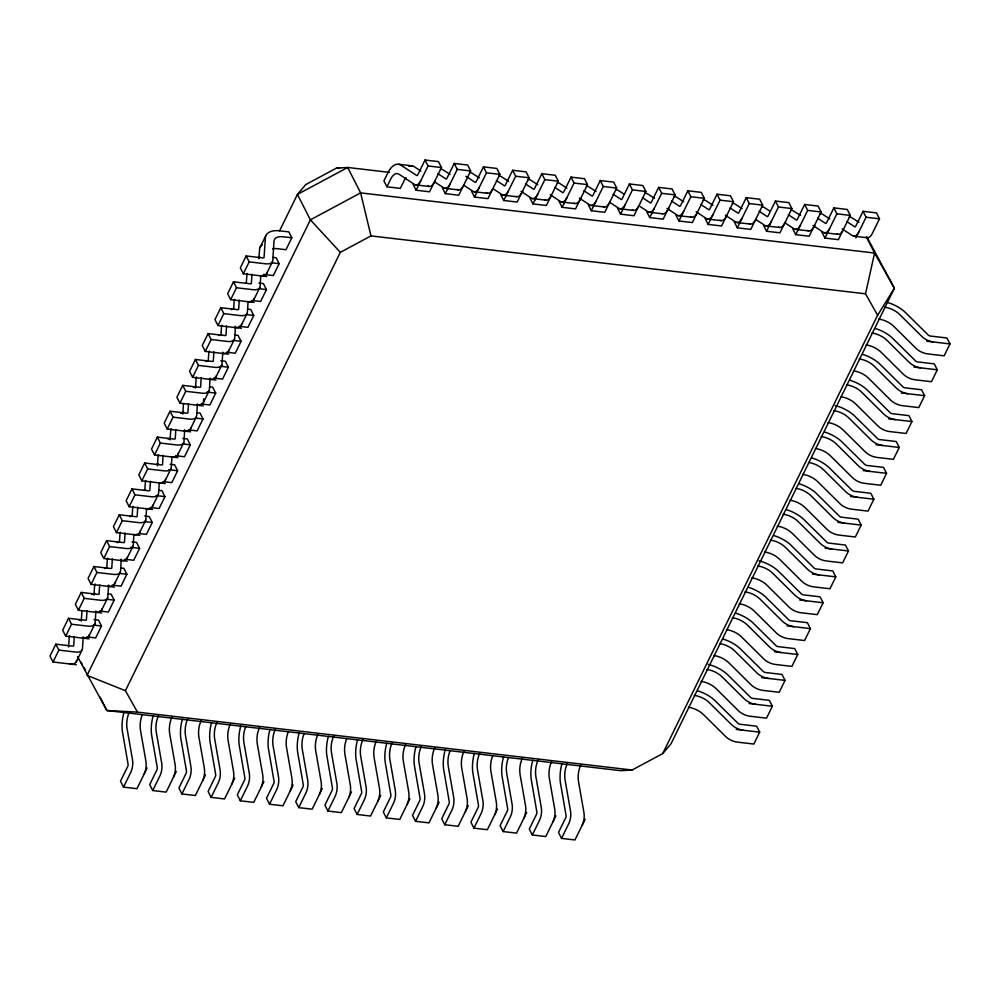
<?xml version="1.0" encoding="UTF-8"?>
<svg xmlns="http://www.w3.org/2000/svg" width="1000" height="1000" viewBox="0 0 1000 1000"><rect width="100%" height="100%" fill="white"/><g stroke="black" fill="none" stroke-linecap="round" stroke-linejoin="round"><path stroke-width="1.5" d="M68.562 646.95L69.275 636.95A24.475 12.6 26.1 0 1 69.688 635.763M74.312 636.525L73.737 645.612A2.05 1.05 26.1 0 1 72.688 646.125L55.838 644.175L50 656.075L53.025 662L76.388 664.737M81.25 621.075L81.962 611.062M83.2 636.838L82.475 648.65A11.475 5.9 26.1 0 1 75.537 652.05L58.863 650.1L55.838 644.175M87 610.638L86.425 619.738A2.05 1.05 26.1 0 1 85.375 620.25L68.525 618.288L62.688 630.2L65.713 636.125L89.075 638.862M93.938 595.188L94.65 585.188A24.475 12.6 26.1 0 1 95.062 584M95.887 610.95L95.162 622.775A11.475 5.9 26.1 0 1 88.225 626.175L71.55 624.225L68.525 618.288M99.688 584.763L99.113 593.85A2.05 1.05 26.1 0 1 98.062 594.362L81.213 592.413L75.375 604.312L78.4 610.237L101.762 612.975M106.725 567.825L107.35 559.3A24.475 12.6 26.1 0 1 107.75 558.125M108.575 585.075L107.85 596.888A11.475 5.9 26.1 0 1 100.913 600.288L84.237 598.337L81.213 592.413M112.375 558.875L111.8 567.975A2.05 1.05 26.1 0 1 110.75 568.488L93.9 566.525L88.062 578.438L91.088 584.362L114.45 587.1M119.412 541.95L120.037 533.413A24.475 12.6 26.1 0 1 120.438 532.238M121.263 559.188L120.538 571.013A11.475 5.9 26.1 0 1 113.6 574.412L96.925 572.463L93.9 566.525M125.062 533L124.488 542.087A2.05 1.05 26.1 0 1 123.438 542.6L106.587 540.65L100.75 552.55L103.775 558.475L127.137 561.213M132.1 516.062L132.725 507.537A24.475 12.6 26.1 0 1 133.125 506.362M133.863 534.788L133.225 545.125A11.475 5.9 26.1 0 1 126.287 548.525L109.612 546.575L106.587 540.65M137.75 507.113L137.175 516.213A2.05 1.05 26.1 0 1 136.125 516.725L119.275 514.763L113.438 526.663L116.463 532.6L139.825 535.337M144.787 490.188L145.412 481.65A24.475 12.6 26.1 0 1 145.812 480.475M146.55 508.9L145.912 519.25A11.475 5.9 26.1 0 1 138.975 522.65L122.3 520.688L119.275 514.763M150.45 481.238L149.863 490.325A2.05 1.05 26.1 0 1 148.812 490.838L131.962 488.888L126.137 500.788L129.15 506.712L152.513 509.45M157.387 465.788L158.1 455.775A24.475 12.6 26.1 0 1 158.5 454.6M159.238 483.025L158.6 493.363A11.475 5.9 26.1 0 1 151.675 496.763L134.987 494.812L131.962 488.888M163.137 455.35L162.562 464.45A2.05 1.05 26.1 0 1 161.5 464.963L144.662 463L138.825 474.9L141.838 480.838L165.2 483.575M170.075 439.9L170.787 429.888A24.475 12.6 26.1 0 1 171.2 428.713M171.925 457.137L171.3 467.475A11.475 5.9 26.1 0 1 164.363 470.887L147.675 468.925L144.662 463M175.825 429.475L175.25 438.562A2.05 1.05 26.1 0 1 174.188 439.075L157.35 437.125L151.512 449.025L154.525 454.95L177.887 457.688M182.763 414.025L183.475 404.012M184.7 429.787L183.988 441.6A11.475 5.9 26.1 0 1 177.05 445L160.362 443.05L157.35 437.125M188.512 403.587L187.938 412.675A2.05 1.05 26.1 0 1 186.887 413.2L170.037 411.238L164.2 423.137L167.225 429.075L190.575 431.812M195.45 388.137L196.163 378.125A24.475 12.6 26.1 0 1 196.575 376.95M197.387 403.9L196.675 415.712A11.475 5.9 26.1 0 1 189.737 419.125L173.05 417.163L170.037 411.238M201.2 377.713L200.625 386.8A2.05 1.05 26.1 0 1 199.575 387.312L182.725 385.363L176.887 397.262L179.913 403.188L203.263 405.925M203.7 398.787L203.525 401.737A11.475 5.9 26.1 0 1 196.588 405.15M208.225 360.775L208.85 352.25A24.475 12.6 26.1 0 1 209.262 351.075M210.087 378.025L209.363 389.837A11.475 5.9 26.1 0 1 202.425 393.237L185.75 391.287L182.725 385.363M213.888 351.825L213.312 360.913A2.05 1.05 26.1 0 1 212.262 361.438L195.413 359.475L189.575 371.375L192.6 377.312L215.963 380.05M220.925 334.9L221.537 326.362A24.475 12.6 26.1 0 1 221.95 325.188M222.775 352.137L222.05 363.95A11.475 5.9 26.1 0 1 215.113 367.362L198.438 365.4L195.413 359.475M226.575 325.95L226 335.037A2.05 1.05 26.1 0 1 224.95 335.55L208.1 333.587L202.262 345.5L205.287 351.425L228.65 354.162M233.612 309.012L234.225 300.487A24.475 12.6 26.1 0 1 234.638 299.312M235.463 326.262L234.737 338.075A11.475 5.9 26.1 0 1 227.8 341.475L211.125 339.525L208.1 333.587M239.262 300.062L238.688 309.15A2.05 1.05 26.1 0 1 237.638 309.675L220.787 307.712L214.95 319.613L217.975 325.55L241.337 328.288M246.3 283.137L246.925 274.6A24.475 12.6 26.1 0 1 247.325 273.425M248.062 301.85L247.425 312.188A11.475 5.9 26.1 0 1 240.487 315.6L223.812 313.637L220.787 307.712M251.95 274.188L251.375 283.275A2.05 1.05 26.1 0 1 250.325 283.788L233.475 281.825L227.638 293.738L230.662 299.662L254.025 302.4M258.9 258.725L259.613 248.725A24.475 12.6 26.1 0 1 262.488 244.675M260.75 275.975L260.113 286.312A11.475 5.9 26.1 0 1 253.175 289.713L236.5 287.762L233.475 281.825M77.513 656.625L106.862 710.512L620.8 770.688L632.062 770.025L662.7 753.6L877.613 315.238L865.537 293.812L874.575 253.05L866.388 237M272.587 248.812A15.05 7.75 26.1 0 1 277.238 248.675L286 249.7L291.837 237.787L288.812 231.863L278 230.662A24.475 12.6 26.1 0 0 265.45 236.812L264.062 257.387A2.05 1.05 26.1 0 1 263.012 257.913L246.163 255.95L240.325 267.85L243.35 273.788L266.712 276.525M53.025 662L58.863 650.1M65.713 636.125L71.55 624.225M78.4 610.237L84.237 598.337M91.088 584.362L96.925 572.463M103.775 558.475L109.612 546.575M116.463 532.6L122.3 520.688M129.15 506.712L134.987 494.812M141.838 480.838L147.675 468.925M154.525 454.95L160.362 443.05M167.225 429.075L173.05 417.163M179.913 403.188L185.75 391.287M192.6 377.312L198.438 365.4M205.287 351.425L211.125 339.525M217.975 325.55L223.812 313.637M230.662 299.662L236.5 287.762M243.35 273.788L249.188 261.875L246.163 255.95M260.012 247.55L265.85 235.637M279.562 230.863L297.425 194.425L305.788 184.562L336.425 168.125L347.688 167.475L389.487 172.362M76.363 661.7L82.2 649.8M89.05 635.825L94.887 623.913M101.737 609.938L107.575 598.038M114.425 584.062L120.262 572.15M127.112 558.175L132.95 546.275M139.8 532.3L145.638 520.388M152.487 506.413L158.325 494.513M165.175 480.538L171.012 468.625M177.862 454.65L183.7 442.75M190.55 428.775L196.388 416.863M203.25 402.887L209.075 390.988M215.938 377.013L221.775 365.1M228.625 351.125L234.462 339.225M241.312 325.25L247.15 313.337M254 299.363L259.837 287.462M266.688 273.488L272.525 261.575M94 619.562L98.488 620.087L101.5 626.013L95.662 637.925L86.912 636.9M108.188 593.85L111.175 594.2L114.188 600.138L108.35 612.038L99.6 611.013M120.875 567.975L123.863 568.325L126.875 574.25L121.05 586.163L112.287 585.138M132.062 541.912L136.55 542.438L139.575 548.375L133.737 560.275L124.975 559.25M144.75 516.038L149.238 516.562L152.262 522.487L146.425 534.4L139.125 533.538M158.938 490.325L161.925 490.675L164.95 496.613L159.113 508.512L150.35 507.488M170.138 464.275L174.613 464.8L177.638 470.725L171.8 482.638L163.038 481.6M182.825 438.387L187.3 438.913L190.325 444.85L184.488 456.75L175.725 455.725M197 412.688L199.988 413.038L203.012 418.963L197.175 430.875L188.412 429.837M209.688 386.8L212.675 387.15L215.7 393.088L209.862 404.988L201.1 403.963M220.888 360.75L225.362 361.275L228.388 367.2L222.55 379.1L213.787 378.075M235.062 335.037L238.05 335.387L241.075 341.325L235.238 353.225L226.475 352.2M247.763 309.163L250.75 309.513L253.762 315.438L247.925 327.337L239.175 326.312M258.95 283.1L263.438 283.625L266.45 289.562L260.613 301.462L251.863 300.438M273.137 257.4L276.125 257.75L279.137 263.675L273.312 275.575L264.55 274.55A15.05 7.75 26.1 0 0 263.288 274.45M632.062 770.025L137.487 712.125L125.412 690.7L340.325 252.338L370.962 235.9L865.537 293.812M406.025 177.65A15.05 7.3 -83.3 0 0 404.162 180.613L400.35 188.375L386.925 186.8L390.725 179.037A15.05 7.3 -83.3 0 1 398.975 174.2L414.513 184.438A11.475 5.562 -83.3 0 0 420.8 180.75M427.95 186.012A11.475 5.562 -83.3 0 0 434.237 182.325L441.488 167.537L438.462 161.6L425.037 160.037L417.7 174.963A2.05 1 -83.3 0 1 416.75 175.512L400.025 164.65A24.475 11.863 -83.3 0 0 388.65 171.325L383.9 180.875L386.925 186.8M147.113 767.987L136.962 788.688L123.525 787.113L130.775 772.337A11.475 5.562 -83.3 0 0 132.5 759.675L127.088 728.787A15.05 7.3 -83.3 0 1 129.338 712.2M435.225 181.075A15.05 7.3 -83.3 0 0 433.363 184.025L429.55 191.8L416.125 190.225L428.05 165.963L425.037 160.037M457.15 189.425A11.475 5.562 -83.3 0 0 463.438 185.738L470.688 170.95L467.663 165.025L454.237 163.45L446.9 178.375A2.05 1 -83.3 0 1 445.95 178.938L437.975 173.713M176.312 771.4L166.163 792.113L152.725 790.537L159.975 775.75A11.475 5.562 -83.3 0 0 161.7 763.1L156.287 732.212A15.05 7.3 -83.3 0 1 158.537 715.612M463.762 185.362A15.05 7.3 -83.3 0 0 462.562 187.45L458.75 195.212L445.325 193.637L457.25 169.387L454.237 163.45M486.35 192.85A11.475 5.562 -83.3 0 0 492.638 189.163L499.888 174.375L496.863 168.438L483.438 166.875L476.1 181.8A2.05 1 -83.3 0 1 475.15 182.35L465.887 176.275M205.512 774.825L195.362 795.525L181.925 793.95L189.175 779.175A11.475 5.562 -83.3 0 0 190.9 766.513L185.487 735.625A15.05 7.3 -83.3 0 1 187.738 719.038M492.962 188.787A15.05 7.3 -83.3 0 0 491.763 190.863L487.95 198.625L474.525 197.062L486.45 172.8L483.438 166.875M516.062 196.537A11.475 5.562 -83.3 0 0 521.838 192.575L529.087 177.787L526.062 171.863L512.638 170.287L505.3 185.212A2.05 1 -83.3 0 1 504.35 185.775L496.388 180.55M234.713 778.238L224.562 798.95L211.125 797.375L218.375 782.588A11.475 5.562 -83.3 0 0 220.1 769.938L214.688 739.038A15.05 7.3 -83.3 0 1 216.95 722.45M522.825 191.325A15.05 7.3 -83.3 0 0 520.962 194.288L517.15 202.05L503.725 200.475L515.65 176.225L512.638 170.287M544.75 199.688A11.475 5.562 -83.3 0 0 551.038 195.987L558.288 181.213L555.262 175.275L541.838 173.713L534.5 188.637A2.05 1 -83.3 0 1 533.55 189.188L525.588 183.962M551.362 195.625A15.05 7.3 -83.3 0 0 550.163 197.7L546.35 205.463L532.925 203.9L535.462 198.725M263.913 781.663L253.762 802.362L240.325 800.788L247.575 786.012A11.475 5.562 -83.3 0 0 249.3 773.35L243.888 742.463A15.05 7.3 -83.3 0 1 245.613 727.05M534.7 200.338L544.85 179.638L541.838 173.713M573.95 203.1A11.475 5.562 -83.3 0 0 580.237 199.412L587.487 184.625L584.462 178.7L571.038 177.125L563.7 192.05A2.05 1 -83.3 0 1 562.75 192.613L554.788 187.387M581.225 198.162A15.05 7.3 -83.3 0 0 579.362 201.125L575.55 208.888L562.125 207.312L564.663 202.138M293.113 785.075L282.962 805.788L269.525 804.212L276.775 789.425A11.475 5.562 -83.3 0 0 278.5 776.775L273.087 745.875A15.05 7.3 -83.3 0 1 275.35 729.287M563.9 203.762L574.05 183.05L571.038 177.125M603.15 206.525A11.475 5.562 -83.3 0 0 609.438 202.825L616.688 188.05L613.663 182.113L600.237 180.55L592.9 195.475A2.05 1 -83.3 0 1 591.95 196.025L583.987 190.8M322.312 788.5L312.162 809.2L298.725 807.625L305.975 792.85A11.475 5.562 -83.3 0 0 307.7 780.188L302.288 749.3A15.05 7.3 -83.3 0 1 304.012 733.888M609.763 202.463A15.05 7.3 -83.3 0 0 608.562 204.537L604.75 212.3L591.325 210.738L603.263 186.475L600.237 180.55M632.35 209.938A11.475 5.562 -83.3 0 0 638.638 206.25L645.888 191.462L642.862 185.538L629.438 183.962L622.1 198.888A2.05 1 -83.3 0 1 621.15 199.45L613.188 194.225M351.512 791.912L341.362 812.625L327.938 811.05L335.175 796.263A11.475 5.562 -83.3 0 0 336.9 783.612L331.488 752.712A15.05 7.3 -83.3 0 1 333.75 736.125M638.962 205.875A15.05 7.3 -83.3 0 0 637.762 207.963L633.962 215.725L620.525 214.15L632.463 189.887L629.438 183.962M662.062 213.637A11.475 5.562 -83.3 0 0 667.837 209.662L675.088 194.887L672.062 188.95L658.637 187.375L651.3 202.312A2.05 1 -83.3 0 1 650.35 202.862L642.387 197.638M380.712 795.337L370.562 816.038L357.137 814.463L364.375 799.675A11.475 5.562 -83.3 0 0 366.1 787.025L360.688 756.137A15.05 7.3 -83.3 0 1 362.95 739.538M668.825 208.412A15.05 7.3 -83.3 0 0 666.963 211.375L663.162 219.137L649.725 217.575L661.663 193.312L658.637 187.375M690.75 216.775A11.475 5.562 -83.3 0 0 697.038 213.088L704.287 198.3L701.275 192.375L687.837 190.8L680.5 205.725A2.05 1 -83.3 0 1 679.55 206.287L671.587 201.062M409.913 798.75L399.762 819.45L386.337 817.887L393.575 803.1A11.475 5.562 -83.3 0 0 395.3 790.45L389.888 759.55A15.05 7.3 -83.3 0 1 392.15 742.962M697.362 212.712A15.05 7.3 -83.3 0 0 696.162 214.8L692.362 222.562L678.925 220.987L690.863 196.725L687.837 190.8M719.95 220.2A11.475 5.562 -83.3 0 0 726.237 216.5L733.487 201.725L730.475 195.787L717.038 194.213L709.712 209.137A2.05 1 -83.3 0 1 708.75 209.7L700.788 204.475M439.113 802.175L428.963 822.875L415.538 821.3L422.775 806.513A11.475 5.562 -83.3 0 0 424.5 793.863L419.087 762.975A15.05 7.3 -83.3 0 1 421.35 746.375M727.225 215.25A15.05 7.3 -83.3 0 0 725.362 218.212L721.562 225.975L708.125 224.412L720.062 200.15L717.038 194.213M749.15 223.612A11.475 5.562 -83.3 0 0 755.45 219.925L762.688 205.138L759.675 199.213L746.237 197.638L738.913 212.562A2.05 1 -83.3 0 1 737.95 213.125L729.987 207.9M468.312 805.588L458.162 826.287L444.738 824.725L451.987 809.938A11.475 5.562 -83.3 0 0 453.7 797.288L448.288 766.388A15.05 7.3 -83.3 0 1 450.012 750.987M771.213 221.775A11.475 5.562 -83.3 0 1 764.925 225.463L755.863 219.488A15.05 7.3 -83.3 0 0 754.562 221.637L750.763 229.4L737.325 227.825L749.262 203.562L746.237 197.638M778.35 227.037A11.475 5.562 -83.3 0 0 784.65 223.337L791.888 208.562L788.875 202.625L775.438 201.05L768.112 215.975A2.05 1 -83.3 0 1 767.15 216.537L759.188 211.312M497.512 809.013L487.362 829.712L473.938 828.138L481.188 813.35A11.475 5.562 -83.3 0 0 482.9 800.7L477.488 769.812A15.05 7.3 -83.3 0 1 479.75 753.213M785.625 222.087A15.05 7.3 -83.3 0 0 783.763 225.05L779.963 232.812L766.525 231.25L778.462 206.988L775.438 201.05M807.55 230.45A11.475 5.562 -83.3 0 0 813.85 226.762L821.087 211.975L818.075 206.05L804.638 204.475L797.312 219.4A2.05 1 -83.3 0 1 796.35 219.963L788.388 214.737M526.712 812.425L516.562 833.125L503.137 831.562L510.387 816.775A11.475 5.562 -83.3 0 0 512.1 804.125L506.688 773.225A15.05 7.3 -83.3 0 1 508.413 757.825M814.825 225.512A15.05 7.3 -83.3 0 0 812.962 228.475L809.163 236.238L795.725 234.662L807.663 210.4L804.638 204.475M836.75 233.875A11.475 5.562 -83.3 0 0 843.05 230.175L850.288 215.4L847.275 209.462L833.838 207.887L826.513 222.812A2.05 1 -83.3 0 1 825.55 223.375L817.588 218.15M555.913 815.837L545.763 836.55L532.337 834.975L539.587 820.188A11.475 5.562 -83.3 0 0 541.3 807.537L535.887 776.65A15.05 7.3 -83.3 0 1 538.15 760.05M843.375 229.812A15.05 7.3 -83.3 0 0 842.163 231.887L838.363 239.65L824.925 238.075L836.862 213.825L833.838 207.887M866.462 237.562A11.475 5.562 -83.3 0 0 872.25 233.6L879.5 218.812L876.475 212.887L863.037 211.312L855.713 226.238A2.05 1 -83.3 0 1 854.75 226.8L846.787 221.575M585.125 819.262L574.963 839.963L561.538 838.4L568.787 823.612A11.475 5.562 -83.3 0 0 570.513 810.962L565.087 780.062A15.05 7.3 -83.3 0 1 567.35 763.475M855.913 237.95L866.062 217.237L863.037 211.312M697.775 690.863A24.475 12.6 26.1 0 1 714.188 699.85L738.037 723.388A2.05 1.05 26.1 0 0 739.788 724.225L756.65 726.213L759.675 732.15L753.838 744.05L737.15 742.1A11.475 5.9 26.1 0 1 725.65 736.538L703.525 714.613A15.05 7.75 26.1 0 0 688.438 707.312M708.25 664.375A24.475 12.6 26.1 0 1 726.875 673.975L750.738 697.5A2.05 1.05 26.1 0 0 752.475 698.35L769.338 700.337L772.362 706.263L766.525 718.175L749.837 716.213A11.475 5.9 26.1 0 1 738.337 710.65L716.213 688.725A15.05 7.75 26.1 0 0 701.125 681.438M723.15 639.1A24.475 12.6 26.1 0 1 739.575 648.088L763.425 671.625A2.05 1.05 26.1 0 0 765.163 672.463L782.025 674.45L785.05 680.387L779.212 692.288L762.537 690.337A11.475 5.9 26.1 0 1 751.025 684.775L728.9 662.85A15.05 7.75 26.1 0 0 713.812 655.55M735.837 613.225A24.475 12.6 26.1 0 1 752.262 622.212L776.112 645.738A2.05 1.05 26.1 0 0 777.85 646.587L794.712 648.575L797.738 654.5L791.9 666.413L775.225 664.45A11.475 5.9 26.1 0 1 763.713 658.888L741.587 636.962A15.05 7.75 26.1 0 0 726.5 629.675M748.525 587.337A24.475 12.6 26.1 0 1 764.95 596.325L788.8 619.862A2.05 1.05 26.1 0 0 790.537 620.7L807.4 622.688L810.425 628.625L804.587 640.525L787.913 638.575A11.475 5.9 26.1 0 1 776.4 633.013L754.275 611.087A15.05 7.75 26.1 0 0 739.188 603.787M759 560.85A24.475 12.6 26.1 0 1 777.638 570.45L801.488 593.975A2.05 1.05 26.1 0 0 803.225 594.825L820.088 596.812L823.112 602.737L817.275 614.637L800.6 612.688A11.475 5.9 26.1 0 1 789.1 607.125L766.963 585.2A15.05 7.75 26.1 0 0 751.875 577.913M773.9 535.575A24.475 12.6 26.1 0 1 790.325 544.562L814.175 568.1A2.05 1.05 26.1 0 0 815.925 568.938L832.775 570.925L835.8 576.862L829.963 588.763L813.288 586.812A11.475 5.9 26.1 0 1 801.787 581.25L779.65 559.325A15.05 7.75 26.1 0 0 764.575 552.025M786.587 509.7A24.475 12.6 26.1 0 1 803.012 518.688L826.862 542.212A2.05 1.05 26.1 0 0 828.612 543.062L845.475 545.05L848.487 550.975L842.65 562.875L825.975 560.925A11.475 5.9 26.1 0 1 814.475 555.363L792.337 533.438A15.05 7.75 26.1 0 0 777.262 526.15M799.287 483.812A24.475 12.6 26.1 0 1 815.7 492.8L839.55 516.337A2.05 1.05 26.1 0 0 841.3 517.175L858.162 519.163L861.175 525.1L855.337 537L838.662 535.05A11.475 5.9 26.1 0 1 827.163 529.487L805.025 507.562A15.05 7.75 26.1 0 0 789.95 500.262M811.975 457.938A24.475 12.6 26.1 0 1 828.388 466.925L852.237 490.45A2.05 1.05 26.1 0 0 853.988 491.3L870.85 493.288L873.863 499.212L868.037 511.112L851.35 509.162A11.475 5.9 26.1 0 1 839.85 503.6L817.725 481.675A15.05 7.75 26.1 0 0 802.638 474.387M824.663 432.05A24.475 12.6 26.1 0 1 841.075 441.037L864.925 464.575A2.05 1.05 26.1 0 0 866.675 465.412L883.538 467.4L886.562 473.338L880.725 485.238L864.038 483.288A11.475 5.9 26.1 0 1 852.537 477.725L830.413 455.8A15.05 7.75 26.1 0 0 815.325 448.5M835.138 405.562A24.475 12.6 26.1 0 1 853.763 415.163L877.613 438.688A2.05 1.05 26.1 0 0 879.362 439.538L896.225 441.525L899.25 447.45L893.413 459.35L876.725 457.4A11.475 5.9 26.1 0 1 865.225 451.838L843.1 429.913A15.05 7.75 26.1 0 0 828.012 422.625M850.037 380.288A24.475 12.6 26.1 0 1 866.45 389.275L890.3 412.812A2.05 1.05 26.1 0 0 892.05 413.65L908.913 415.637L911.938 421.562L906.1 433.475L889.412 431.525A11.475 5.9 26.1 0 1 877.913 425.962L855.788 404.038A15.05 7.75 26.1 0 0 840.7 396.737M862.725 354.4A24.475 12.6 26.1 0 1 879.137 363.4L903 386.925A2.05 1.05 26.1 0 0 904.737 387.775L921.6 389.762L924.625 395.688L918.787 407.587L902.113 405.637A11.475 5.9 26.1 0 1 890.6 400.075L868.475 378.15A15.05 7.75 26.1 0 0 853.388 370.863M875.413 328.525A24.475 12.6 26.1 0 1 891.838 337.512L915.688 361.05A2.05 1.05 26.1 0 0 917.425 361.887L934.287 363.875L937.312 369.8L931.475 381.712L914.8 379.762A11.475 5.9 26.1 0 1 903.288 374.2L881.162 352.275A15.05 7.75 26.1 0 0 866.075 344.975M888.1 302.638A24.475 12.6 26.1 0 1 904.525 311.637L928.375 335.163A2.05 1.05 26.1 0 0 930.113 336.012L946.975 338L950 343.925L944.163 355.825L927.487 353.875A11.475 5.9 26.1 0 1 915.975 348.312L893.85 326.388A15.05 7.75 26.1 0 0 878.763 319.1M877.613 315.238L894.388 288.212L866.95 237.1M662.7 753.6L671.062 743.725L894.388 288.212L874.575 253.05L360.637 192.887L310.375 219.838L87.05 675.35L125.412 690.7M137.487 712.125L106.862 710.512L100.05 697.138M428.05 165.963L441.488 167.537M457.25 169.387L470.688 170.95M486.45 172.8L499.888 174.375M515.65 176.225L529.087 177.787M544.85 179.638L558.288 181.213M574.05 183.05L587.487 184.625M603.263 186.475L616.688 188.05M632.463 189.887L645.888 191.462M661.663 193.312L675.088 194.887M690.863 196.725L704.287 198.3M720.062 200.15L733.487 201.725M749.262 203.562L762.688 205.138M778.462 206.988L791.888 208.562M807.663 210.4L821.087 211.975M836.862 213.825L850.288 215.4M866.062 217.237L879.5 218.812M398.9 164.288L412.337 165.863M336.425 168.125L339.525 168.487M415.55 184.875L428.988 186.45M444.75 188.3L458.188 189.862M473.95 191.713L487.388 193.287M503.15 195.138L516.587 196.7M532.35 198.55L545.788 200.125M561.562 201.975L574.987 203.538M590.763 205.387L604.188 206.962M619.963 208.812L633.387 210.375M649.163 212.225L662.588 213.8M678.363 215.65L691.787 217.213M707.562 219.062L720.987 220.637M736.762 222.475L750.188 224.05M765.962 225.9L779.388 227.475M795.163 229.312L808.587 230.888M824.362 232.738L837.8 234.312M853.562 236.15L867 237.725M291.837 237.787L283.075 236.762A15.05 7.75 26.1 0 0 273.975 241.225L272.8 260.425A11.475 5.9 26.1 0 1 265.863 263.837L249.188 261.875M271.837 262.825L279.137 263.675M926.637 341.188L950 343.925M259.15 288.7L266.45 289.562M913.95 367.075L937.312 369.8M246.462 314.587L253.762 315.438M901.263 392.95L924.625 395.688M233.775 340.462L241.075 341.325M888.575 418.837L911.938 421.562M221.088 366.35L228.388 367.2M875.888 444.712L899.25 447.45M206.938 392.062L215.7 393.088M863.2 470.6L886.562 473.338M195.712 418.113L203.012 418.963M850.512 496.475L873.863 499.212M183.025 443.988L190.325 444.85M837.825 522.362L861.175 525.1M168.875 469.7L177.638 470.725M825.125 548.237L848.487 550.975M156.188 495.588L164.95 496.613M812.438 574.125L835.8 576.862M144.963 521.638L152.262 522.487M799.75 600L823.112 602.737M130.812 547.35L139.575 548.375M787.062 625.887L810.425 628.625M119.575 573.4L126.875 574.25M774.375 651.762L797.738 654.5M106.888 599.275L114.188 600.138M761.688 677.65L785.05 680.387M94.2 625.163L101.5 626.013M749 703.525L772.362 706.263M736.312 729.412L759.675 732.15M858.925 222.288L851.475 217.5A24.475 11.863 -83.3 0 0 849.175 217.025M829.725 218.875L822.275 214.075A24.475 11.863 -83.3 0 0 819.975 213.6M842.163 228.888L852.525 235.712A11.475 5.562 -83.3 0 0 858.812 232.025M800.525 215.45L793.062 210.662A24.475 11.863 -83.3 0 0 790.775 210.188M812.962 225.475L823.325 232.3A11.475 5.562 -83.3 0 0 829.613 228.612M770.025 211.188L763.863 207.237A24.475 11.863 -83.3 0 0 761.575 206.762M785.062 222.9L794.125 228.875A11.475 5.562 -83.3 0 0 800.413 225.188M742.125 208.612L734.663 203.825A24.475 11.863 -83.3 0 0 732.375 203.35M712.925 205.2L705.462 200.4A24.475 11.863 -83.3 0 0 703.175 199.938M725.362 215.212L735.725 222.037A11.475 5.562 -83.3 0 0 742.013 218.35M683.725 201.775L676.263 196.988A24.475 11.863 -83.3 0 0 673.975 196.513M696.162 211.8L706.525 218.625A11.475 5.562 -83.3 0 0 712.812 214.938M654.525 198.363L647.062 193.562A24.475 11.863 -83.3 0 0 644.775 193.1M666.963 208.375L677.325 215.2A11.475 5.562 -83.3 0 0 683.612 211.513M624.025 194.088L617.863 190.15A24.475 11.863 -83.3 0 0 615.575 189.675M639.05 205.812L648.125 211.788A11.475 5.562 -83.3 0 0 654.412 208.1M596.125 191.525L588.663 186.725A24.475 11.863 -83.3 0 0 586.375 186.262M609.85 202.4L618.925 208.363A11.475 5.562 -83.3 0 0 625.212 204.675M566.925 188.113L559.462 183.312A24.475 11.863 -83.3 0 0 557.175 182.838M579.362 198.125L589.712 204.95A11.475 5.562 -83.3 0 0 596.013 201.262M537.725 184.688L530.262 179.887A24.475 11.863 -83.3 0 0 527.975 179.425M550.163 194.7L560.513 201.525A11.475 5.562 -83.3 0 0 566.812 197.838M508.525 181.275L501.062 176.475A24.475 11.863 -83.3 0 0 498.775 176M520.962 191.287L531.312 198.113A11.475 5.562 -83.3 0 0 537.612 194.425M479.325 177.85L471.863 173.062A24.475 11.863 -83.3 0 0 469.575 172.587M493.05 188.725L502.113 194.688A11.475 5.562 -83.3 0 0 508.413 191M450.112 174.438L442.663 169.638A24.475 11.863 -83.3 0 0 440.375 169.163M463.85 185.3L472.912 191.275A11.475 5.562 -83.3 0 0 479.212 187.587M420.913 171.012L413.462 166.225A24.475 11.863 -83.3 0 0 408.8 166.213M434.65 181.887L443.713 187.85A11.475 5.562 -83.3 0 0 450 184.163M340.325 252.338L310.375 219.838L297.425 194.425L347.688 167.475L360.637 192.887L370.962 235.9M80.962 662.113L82.487 664.812M84.012 667.525L85.538 670.225M821.912 232.15L824.925 238.075M792.7 228.738L795.725 234.662M763.5 225.312L766.525 231.25M734.3 221.9L737.325 227.825M705.1 218.475L708.125 224.412M675.9 215.062L678.925 220.987M646.7 211.637L649.725 217.575M617.5 208.225L620.525 214.15M588.3 204.8L591.325 210.738M559.1 201.388L562.125 207.312M529.9 197.963L532.925 203.9M500.7 194.55L503.725 200.475M471.5 191.125L474.525 197.062M442.3 187.712L445.325 193.637M413.1 184.288L416.125 190.225M561.538 838.4L558.513 832.463L565.837 817.513A2.05 1 -83.3 0 0 566.087 815.588L560.337 782.362A24.475 11.863 -83.3 0 1 561.975 763.688M532.337 834.975L529.312 829.05L536.625 814.087A2.05 1 -83.3 0 0 536.888 812.175L531.138 778.938A24.475 11.863 -83.3 0 1 532.775 760.263M503.137 831.562L500.112 825.625L507.425 810.675A2.05 1 -83.3 0 0 507.688 808.75L501.938 775.525A24.475 11.863 -83.3 0 1 503.575 756.85M473.938 828.138L470.913 822.212L478.225 807.25A2.05 1 -83.3 0 0 478.488 805.337L472.738 772.1A24.475 11.863 -83.3 0 1 474.375 753.425M444.738 824.725L441.712 818.787L449.025 803.838A2.05 1 -83.3 0 0 449.288 801.912L443.537 768.688A24.475 11.863 -83.3 0 1 445.175 750.013M415.538 821.3L412.512 815.375L419.825 800.425A2.05 1 -83.3 0 0 420.087 798.5L414.338 765.263A24.475 11.863 -83.3 0 1 415.975 746.587M386.337 817.887L383.312 811.95L390.625 797A2.05 1 -83.3 0 0 390.887 795.075L385.138 761.85A24.475 11.863 -83.3 0 1 386.775 743.175M357.137 814.463L354.113 808.538L361.425 793.587A2.05 1 -83.3 0 0 361.688 791.663L355.938 758.425A24.475 11.863 -83.3 0 1 357.575 739.75M327.938 811.05L324.913 805.113L332.225 790.163A2.05 1 -83.3 0 0 332.488 788.238L326.737 755.013A24.475 11.863 -83.3 0 1 328.375 736.338M298.725 807.625L295.712 801.7L303.025 786.75A2.05 1 -83.3 0 0 303.288 784.825L297.538 751.587A24.475 11.863 -83.3 0 1 299.175 732.913M269.525 804.212L266.512 798.275L273.825 783.325A2.05 1 -83.3 0 0 274.088 781.413L268.337 748.175A24.475 11.863 -83.3 0 1 269.975 729.5M240.325 800.788L237.312 794.862L244.625 779.912A2.05 1 -83.3 0 0 244.887 777.987L239.137 744.75A24.475 11.863 -83.3 0 1 240.775 726.075M211.125 797.375L208.113 791.438L215.425 776.488A2.05 1 -83.3 0 0 215.688 774.575L209.938 741.338A24.475 11.863 -83.3 0 1 211.575 722.663M181.925 793.95L178.912 788.025L186.225 773.075A2.05 1 -83.3 0 0 186.488 771.15L180.725 737.913A24.475 11.863 -83.3 0 1 182.375 719.237M152.725 790.537L149.713 784.6L157.025 769.65A2.05 1 -83.3 0 0 157.287 767.738L151.525 734.5A24.475 11.863 -83.3 0 1 153.175 715.825M123.525 787.113L120.5 781.188L127.825 766.237A2.05 1 -83.3 0 0 128.088 764.312L122.325 731.087A24.475 11.863 -83.3 0 1 123.975 712.412M152.775 505.262A11.475 5.9 26.1 0 1 145.838 508.675M156.738 464.412A24.475 12.6 26.1 0 1 158.3 463.988M742.987 730.188A11.475 5.9 26.1 0 1 731.488 724.625L709.362 702.7A15.05 7.75 26.1 0 0 694.275 695.413M755.675 704.312A11.475 5.9 26.1 0 1 744.175 698.75L722.05 676.825A15.05 7.75 26.1 0 0 706.963 669.525M768.375 678.425A11.475 5.9 26.1 0 1 756.862 672.862L734.737 650.938A15.05 7.75 26.1 0 0 719.65 643.65M781.062 652.55A11.475 5.9 26.1 0 1 769.55 646.988L747.425 625.062A15.05 7.75 26.1 0 0 732.337 617.762M793.75 626.663A11.475 5.9 26.1 0 1 782.237 621.1L760.113 599.175A15.05 7.75 26.1 0 0 745.025 591.888M806.438 600.788A11.475 5.9 26.1 0 1 794.925 595.225L772.8 573.3A15.05 7.75 26.1 0 0 757.712 566M819.125 574.9A11.475 5.9 26.1 0 1 807.625 569.338L785.487 547.413A15.05 7.75 26.1 0 0 770.4 540.125M377.812 801.25A11.475 5.562 -83.3 0 0 379.538 788.6L374.125 757.712A15.05 7.3 -83.3 0 1 376.375 741.112M231.812 784.163A11.475 5.562 -83.3 0 0 233.538 771.513L228.113 740.612A15.05 7.3 -83.3 0 1 230.375 724.025M261.012 787.575A11.475 5.562 -83.3 0 0 262.738 774.925L257.312 744.038A15.05 7.3 -83.3 0 1 259.575 727.438M290.212 791A11.475 5.562 -83.3 0 0 291.938 778.35L286.512 747.45A15.05 7.3 -83.3 0 1 288.238 732.05M319.413 794.412A11.475 5.562 -83.3 0 0 321.138 781.762L315.725 750.875A15.05 7.3 -83.3 0 1 317.975 734.275M165.463 479.387A11.475 5.9 26.1 0 1 158.525 482.788M168.038 439.113A24.475 12.6 26.1 0 1 169.425 438.537M348.612 797.837A11.475 5.562 -83.3 0 0 350.337 785.175L344.925 754.287A15.05 7.3 -83.3 0 1 346.637 738.888M76.638 660.55A11.475 5.9 26.1 0 1 69.7 663.962M79.212 620.275A24.475 12.6 26.1 0 1 80.612 619.7M89.325 634.675A11.475 5.9 26.1 0 1 82.387 638.075M91.9 594.4A24.475 12.6 26.1 0 1 94.85 593.4M102.013 608.787A11.475 5.9 26.1 0 1 95.075 612.2M104.588 568.513A24.475 12.6 26.1 0 1 107.537 567.513M114.7 582.913A11.475 5.9 26.1 0 1 107.762 586.312M117.275 542.638A24.475 12.6 26.1 0 1 118.675 542.062M127.387 557.025A11.475 5.9 26.1 0 1 120.45 560.438M129.963 516.75A24.475 12.6 26.1 0 1 131.363 516.175M140.075 531.15A11.475 5.9 26.1 0 1 133.15 534.55M144.05 490.3A24.475 12.6 26.1 0 1 145.612 489.875M144.213 773.9A11.475 5.562 -83.3 0 0 145.925 761.25L140.512 730.362A15.05 7.3 -83.3 0 1 142.238 714.95M173.412 777.325A11.475 5.562 -83.3 0 0 175.138 764.675L169.713 733.775A15.05 7.3 -83.3 0 1 171.975 717.188M202.613 780.738A11.475 5.562 -83.3 0 0 204.338 768.088L198.912 737.2A15.05 7.3 -83.3 0 1 201.175 720.6M831.812 549.025A11.475 5.9 26.1 0 1 820.312 543.462L798.175 521.538A15.05 7.75 26.1 0 0 783.1 514.237M582.212 825.188A11.475 5.562 -83.3 0 0 583.938 812.525L578.525 781.637A15.05 7.3 -83.3 0 1 580.788 765.05M553.013 821.762A11.475 5.562 -83.3 0 0 554.738 809.112L549.325 778.225A15.05 7.3 -83.3 0 1 551.587 761.625M523.812 818.35A11.475 5.562 -83.3 0 0 525.538 805.688L520.125 774.8A15.05 7.3 -83.3 0 1 522.388 758.213M494.613 814.925A11.475 5.562 -83.3 0 0 496.337 802.275L490.925 771.388A15.05 7.3 -83.3 0 1 492.65 755.975M465.412 811.513A11.475 5.562 -83.3 0 0 467.137 798.85L461.725 767.962A15.05 7.3 -83.3 0 1 463.975 751.375M436.213 808.088A11.475 5.562 -83.3 0 0 437.938 795.438L432.525 764.55A15.05 7.3 -83.3 0 1 434.775 747.95M407.013 804.675A11.475 5.562 -83.3 0 0 408.738 792.013L403.325 761.125A15.05 7.3 -83.3 0 1 405.575 744.538M857.188 497.262A11.475 5.9 26.1 0 1 845.688 491.7L823.55 469.775A15.05 7.75 26.1 0 0 808.475 462.475M844.5 523.138A11.475 5.9 26.1 0 1 833 517.575L810.863 495.65A15.05 7.75 26.1 0 0 795.788 488.363M933.325 341.975A11.475 5.9 26.1 0 1 921.812 336.413L899.688 314.488A15.05 7.75 26.1 0 0 884.6 307.188M920.638 367.85A11.475 5.9 26.1 0 1 909.125 362.287L887 340.363A15.05 7.75 26.1 0 0 871.912 333.075M907.938 393.738A11.475 5.9 26.1 0 1 896.438 388.175L874.312 366.25A15.05 7.75 26.1 0 0 859.225 358.95M895.25 419.613A11.475 5.9 26.1 0 1 883.75 414.05L861.625 392.125A15.05 7.75 26.1 0 0 846.538 384.837M882.562 445.5A11.475 5.9 26.1 0 1 871.062 439.938L848.938 418.013A15.05 7.75 26.1 0 0 833.85 410.712M869.875 471.375A11.475 5.9 26.1 0 1 858.375 465.812L836.25 443.888A15.05 7.75 26.1 0 0 821.162 436.6M266.962 272.337A11.475 5.9 26.1 0 1 260.025 275.738M254.275 298.212A11.475 5.9 26.1 0 1 247.338 301.625M258.25 257.362A24.475 12.6 26.1 0 1 259.8 256.938M241.588 324.1A11.475 5.9 26.1 0 1 234.65 327.5M228.9 349.975A11.475 5.9 26.1 0 1 221.962 353.387M231.475 309.7A24.475 12.6 26.1 0 1 234.425 308.7M216.213 375.863A11.475 5.9 26.1 0 1 209.275 379.263M218.787 335.575A24.475 12.6 26.1 0 1 221.737 334.575M206.1 361.463A24.475 12.6 26.1 0 1 207.488 360.887M190.837 427.625A11.475 5.9 26.1 0 1 183.9 431.025M193.412 387.35A24.475 12.6 26.1 0 1 196.363 386.337M178.15 453.5A11.475 5.9 26.1 0 1 171.213 456.912M180.725 413.225A24.475 12.6 26.1 0 1 183.675 412.225"/></g></svg>
